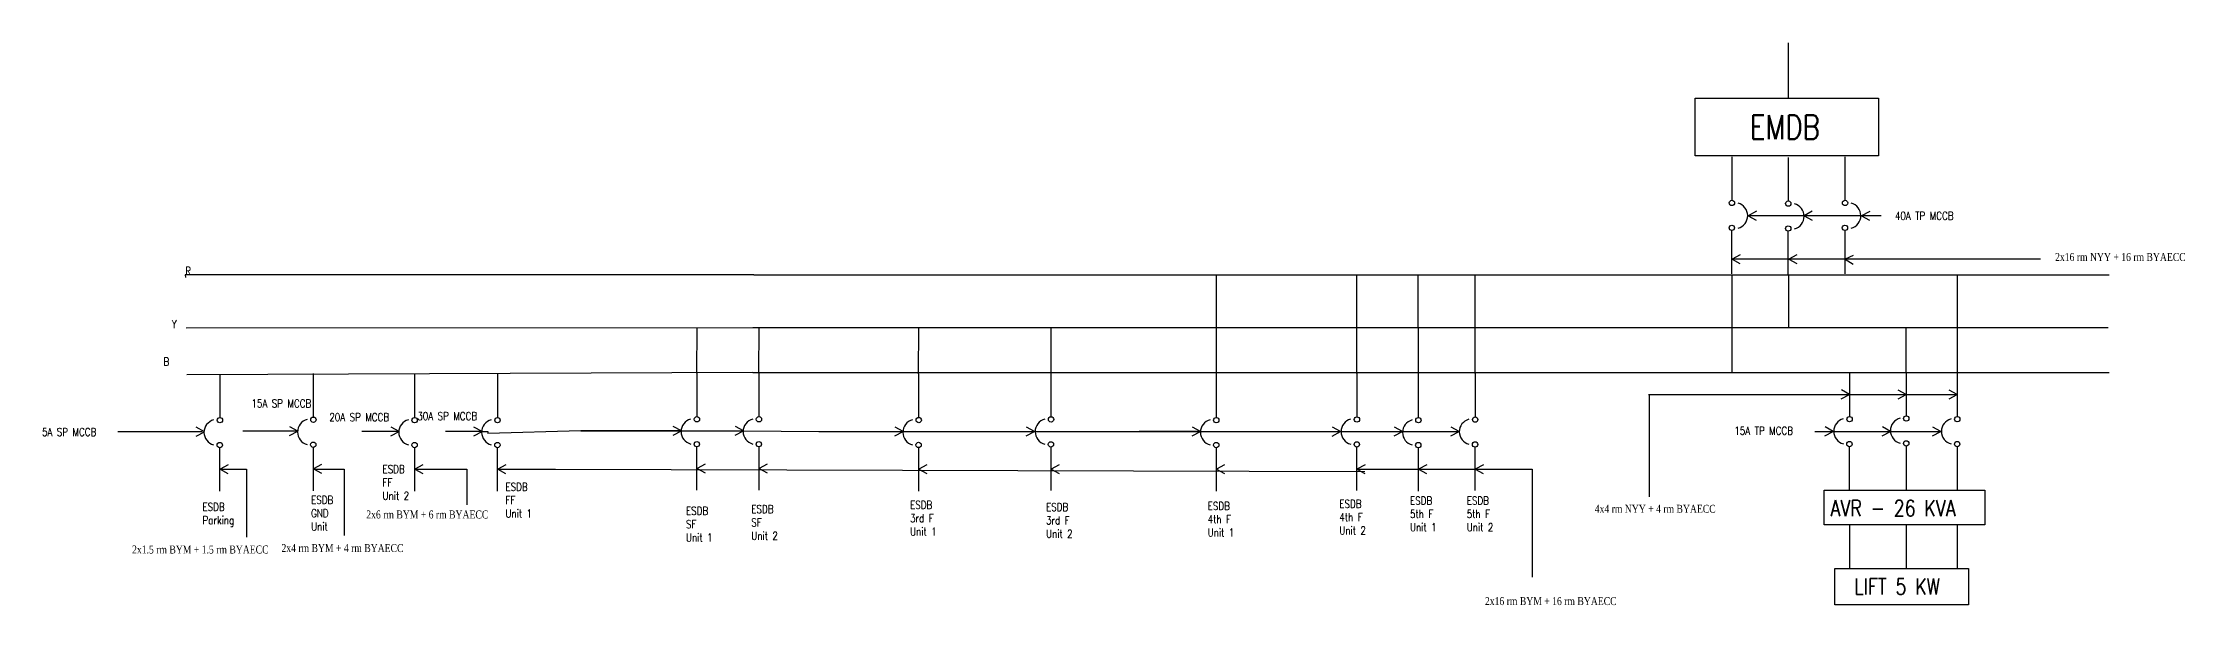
# Model space of a CAD drawing. Header units: inches. Extents: x 4849 to 14405, y -37970 to -930.
# Drawn here: x 7800 to 8603, y -37894 to -37683 of the extents above; entities that cross this region are included whole.
import ezdxf

# ---------------------------------------------------------------- set-up
doc = ezdxf.new("R2010")
doc.units = ezdxf.units.IN
doc.header["$LTSCALE"] = 10
doc.header["$MEASUREMENT"] = 0
doc.layers.add('Diagram', color=134, linetype='Continuous', plot=False)
doc.styles.get("Standard").update_dxf_attribs({"font": 'simplex.shx', "width": 0.8, "height": 3})

msp = doc.modelspace()

# ---------------------------------------------------------------- linework, layer by layer
at = {"layer": 'Diagram', "ltscale": 10}
for p, q in [((8454.58, -37703.79), (8454.58, -37683.05)), ((8433.27, -37725.88), (8433.27, -37742.19)), ((8454.42, -37726.13), (8454.42, -37742.43)), ((8475.7, -37725.88), (8475.7, -37742.19)), ((8442.55, -37746.3), (8439.43, -37747.93)), ((8489.26, -37747.93), (8439.43, -37747.93)), ((8439.43, -37747.93), (8442.48, -37749.57)), ((8463.48, -37746.3), (8460.36, -37747.93)), ((8467.31, -37747.93), (8460.36, -37747.93)), ((8460.36, -37747.93), (8463.41, -37749.56)), ((8484.98, -37746.31), (8481.86, -37747.94)), ((8488.8, -37747.94), (8481.86, -37747.94)), ((8481.86, -37747.94), (8484.9, -37749.57)), ((8433.33, -37769.81), (8433.33, -37753.51)), ((8454.47, -37770.06), (8454.47, -37753.76)), ((8475.75, -37769.82), (8475.75, -37753.51)), ((8436.42, -37762.63), (8433.38, -37764.25)), ((8549.05, -37764.27), (8433.38, -37764.25)), ((8433.38, -37764.25), (8436.34, -37765.89)), ((8457.68, -37762.61), (8454.61, -37764.26)), ((8454.61, -37764.26), (8457.61, -37765.88)), ((8478.83, -37762.86), (8475.75, -37764.27)), ((8475.75, -37764.27), (8478.75, -37766.13)), ((7853.43, -37770.19), (7853.45, -37771.19)), ((8239.97, -37770.08), (8239.97, -37823.67)), ((8292.68, -37807.12), (8292.68, -37770.1)), ((8315.74, -37790.01), (8315.74, -37770.1)), ((8337.04, -37807.19), (8337.04, -37770.2)), ((8433.35, -37770.04), (8433.35, -37806.75)), ((8454.56, -37770.1), (8454.56, -37790.08)), ((8517.87, -37806.71), (8517.87, -37770.13)), ((8045.22, -37807.06), (8045.33, -37790.03)), ((8068.49, -37807.06), (8068.59, -37790.01)), ((8128.39, -37807.35), (8128.42, -37790.01)), ((8177.99, -37790.02), (8177.99, -37823.42)), ((8315.74, -37790.01), (8315.74, -37823.7)), ((8498.67, -37806.75), (8498.67, -37790.01)), ((7866.36, -37807.38), (7866.36, -37823.69)), ((7901.41, -37807.23), (7901.41, -37823.54)), ((7939.39, -37807.36), (7939.39, -37823.67)), ((7970.46, -37807.36), (7970.46, -37823.67)), ((8045.22, -37807.06), (8045.22, -37823.36)), ((8068.49, -37807.06), (8068.49, -37823.36)), ((8128.39, -37807.35), (8128.39, -37823.66)), ((8292.68, -37807.12), (8292.68, -37823.43)), ((8337.02, -37807.15), (8337.02, -37823.46)), ((8477.41, -37807), (8477.41, -37823.3)), ((8498.69, -37806.75), (8498.69, -37823.06)), ((8517.8, -37807.01), (8517.8, -37823.32)), ((8402.11, -37815), (8517.78, -37815.01)), ((8402.26, -37814.95), (8402.26, -37853.48)), ((8474.35, -37816.63), (8477.38, -37815)), ((8477.38, -37815), (8474.42, -37813.36)), ((8495.64, -37816.66), (8498.71, -37815.01)), ((8498.71, -37815.01), (8495.71, -37813.39)), ((8514.75, -37816.64), (8517.78, -37815.01)), ((8517.78, -37815.01), (8514.82, -37813.38)), ((7828.15, -37828.99), (7859.75, -37828.99)), ((7857.47, -37830.64), (7860.59, -37829.01)), ((7860.59, -37829.01), (7857.54, -37827.37)), ((7895.64, -37828.86), (7874.98, -37828.86)), ((7892.52, -37830.49), (7895.64, -37828.86)), ((7895.64, -37828.86), (7892.59, -37827.23)), ((7933.61, -37828.99), (7919.68, -37828.99)), ((7930.5, -37830.62), (7933.61, -37828.99)), ((7933.61, -37828.99), (7930.57, -37827.36)), ((7964.55, -37828.92), (7950.98, -37828.92)), ((7961.56, -37830.62), (7964.68, -37828.99)), ((7964.68, -37828.99), (7961.64, -37827.36)), ((7964.68, -37828.99), (7966.87, -37828.99)), ((7966.87, -37828.99), (7966.89, -37829.7)), ((8001.78, -37828.68), (7966.89, -37829.7)), ((8039.45, -37828.68), (8001.78, -37828.68)), ((8001.78, -37828.68), (8062.72, -37828.68)), ((8036.33, -37830.32), (8039.45, -37828.68)), ((8039.45, -37828.68), (8036.4, -37827.05)), ((8059.6, -37830.32), (8062.72, -37828.68)), ((8062.72, -37828.68), (8059.67, -37827.05)), ((8062.72, -37828.68), (8091.02, -37828.97)), ((8091.02, -37828.97), (8122.61, -37828.97)), ((8091.02, -37828.97), (8162.08, -37828.99)), ((8119.49, -37830.61), (8122.61, -37828.97)), ((8122.61, -37828.97), (8119.56, -37827.34)), ((8152.08, -37828.99), (8172.08, -37828.99)), ((8162.08, -37828.99), (8211.07, -37828.98)), ((8168.77, -37830.62), (8171.89, -37828.99)), ((8171.89, -37828.99), (8168.84, -37827.36)), ((8234.07, -37828.98), (8211.07, -37828.98)), ((8211.07, -37828.98), (8262.83, -37828.98)), ((8230.95, -37830.62), (8234.07, -37828.98)), ((8234.07, -37828.98), (8231.02, -37827.35)), ((8262.83, -37828.98), (8331.11, -37828.98)), ((8279.64, -37829), (8286.58, -37829)), ((8283.46, -37830.63), (8286.58, -37829)), ((8286.58, -37829), (8283.53, -37827.37)), ((8302.91, -37828.99), (8309.86, -37828.99)), ((8306.74, -37830.62), (8309.86, -37828.99)), ((8309.86, -37828.99), (8306.81, -37827.36)), ((8327.99, -37830.61), (8331.11, -37828.98)), ((8331.11, -37828.98), (8328.06, -37827.35)), ((8464.36, -37828.88), (8511.88, -37828.88)), ((8468.18, -37830.51), (8471.3, -37828.88)), ((8471.3, -37828.88), (8468.26, -37827.25)), ((8485.86, -37828.88), (8492.8, -37828.88)), ((8489.69, -37830.51), (8492.8, -37828.88)), ((8492.8, -37828.88), (8489.76, -37827.25)), ((8504.75, -37828.89), (8511.7, -37828.89)), ((8508.58, -37830.53), (8511.7, -37828.89)), ((8511.7, -37828.89), (8508.65, -37827.26)), ((7866.42, -37851.32), (7866.42, -37835.01)), ((7901.47, -37851.17), (7901.47, -37834.86)), ((7939.45, -37851.3), (7939.45, -37834.99)), ((7970.51, -37851.3), (7970.51, -37834.99)), ((8045.28, -37850.99), (8045.28, -37834.69)), ((8068.55, -37850.99), (8068.55, -37834.69)), ((8128.44, -37851.28), (8128.44, -37834.98)), ((8178.05, -37851.04), (8178.05, -37834.74)), ((8240.03, -37851.3), (8240.03, -37834.99)), ((8292.74, -37851.06), (8292.74, -37834.75)), ((8315.8, -37851.33), (8315.8, -37835.02)), ((8337.08, -37851.09), (8337.08, -37834.78)), ((8477.46, -37850.93), (8477.46, -37834.63)), ((8498.74, -37850.69), (8498.74, -37834.38)), ((8517.86, -37850.95), (8517.86, -37834.64)), ((7869.5, -37841.48), (7866.47, -37843.11)), ((7866.47, -37843.11), (7869.43, -37844.75)), ((7866.47, -37843.11), (7876.34, -37843.11)), ((7876.34, -37843.11), (7876.34, -37868.65)), ((7901.47, -37843.02), (7913.02, -37843.02)), ((7904.55, -37841.34), (7901.52, -37842.97)), ((7901.52, -37842.97), (7904.48, -37844.6)), ((7913.02, -37843.02), (7913.02, -37868.03)), ((7942.53, -37841.47), (7939.5, -37843.1)), ((7939.5, -37843.1), (7942.46, -37844.73)), ((7939.5, -37843.1), (7951.98, -37843.1)), ((7951.98, -37843.1), (7959.03, -37843.1)), ((7959.03, -37843.1), (7959.03, -37856.52)), ((7973.6, -37841.47), (7970.56, -37843.1)), ((7970.56, -37843.1), (7973.52, -37844.73)), ((7970.56, -37843.1), (7992.21, -37843.1)), ((7992.21, -37843.1), (8295.73, -37843.9)), ((8048.36, -37841.16), (8045.33, -37842.79)), ((8045.33, -37842.79), (8048.29, -37844.43)), ((8071.63, -37841.16), (8068.6, -37842.79)), ((8068.6, -37842.79), (8071.56, -37844.43)), ((8131.52, -37841.45), (8128.49, -37843.08)), ((8128.49, -37843.08), (8131.45, -37844.72)), ((8181.12, -37841.44), (8178.04, -37843.09)), ((8178.04, -37843.09), (8181.04, -37844.71)), ((8243.11, -37841.47), (8240.08, -37843.1)), ((8240.08, -37843.1), (8243.04, -37844.73)), ((8295.8, -37841.45), (8292.74, -37843.1)), ((8292.74, -37843.1), (8295.73, -37844.72)), ((8292.74, -37843.1), (8358.43, -37843.1)), ((8318.88, -37841.5), (8315.8, -37843.1)), ((8315.8, -37843.1), (8318.81, -37844.76)), ((8340.14, -37841.48), (8337.07, -37843.1)), ((8337.07, -37843.1), (8340.07, -37844.75)), ((8358.43, -37843.11), (8358.43, -37883.57)), ((8477.53, -37880.37), (8477.53, -37864.06)), ((8498.81, -37880.13), (8498.81, -37863.82)), ((8517.92, -37880.38), (8517.92, -37864.08))]:
    msp.add_line(p, q, dxfattribs=at)
at = {"layer": 'Diagram', "color": 1, "ltscale": 10}
for q in [(7853.43, -37770.19), (8574.72, -37770.1)]:
    msp.add_line((8066.56, -37770.1), q, dxfattribs=at)
at = {"layer": 'Diagram', "color": 2, "ltscale": 10}
for p, q in [((8066.17, -37790.01), (7853.76, -37790.2)), ((8574.44, -37790.01), (8066.17, -37790.01))]:
    msp.add_line(p, q, dxfattribs=at)
at = {"layer": 'Diagram', "color": 5, "ltscale": 10}
for q in [(7854.05, -37807.61), (8574.77, -37806.74)]:
    msp.add_line((8066.19, -37806.74), q, dxfattribs=at)
at = {"layer": 'Diagram', "ltscale": 10}
for points in [[(8419.55, -37703.81), (8488.24, -37703.81), (8488.24, -37725.53), (8419.55, -37725.53)], [(8467.93, -37850.92), (8528.14, -37850.92), (8528.14, -37863.95), (8467.93, -37863.95)], [(8471.95, -37880.4), (8522, -37880.4), (8522, -37893.96), (8471.95, -37893.96)]]:
    msp.add_lwpolyline(points, close=True, dxfattribs=at)
for centre in [(8433.33, -37743.16), (8454.48, -37743.41), (8475.76, -37743.17), (8433.29, -37752.51), (8454.44, -37752.76), (8475.72, -37752.51), (7866.4, -37824.69), (7901.45, -37824.54), (7939.42, -37824.67), (7970.49, -37824.67), (8045.26, -37824.36), (8068.53, -37824.36), (8128.42, -37824.65), (8178.03, -37824.41), (8240.01, -37824.67), (8292.72, -37824.43), (8315.77, -37824.7), (8337.06, -37824.46), (8477.44, -37824.3), (8498.72, -37824.06), (8517.84, -37824.32), (7866.36, -37834.03), (7901.41, -37833.89), (7939.39, -37834.02), (7970.45, -37834.02), (8045.22, -37833.71), (8068.49, -37833.71), (8128.38, -37834), (8177.99, -37833.76), (8239.97, -37834.02), (8292.68, -37833.77), (8315.74, -37834.05), (8337.02, -37833.8), (8477.4, -37833.65), (8498.68, -37833.41), (8517.8, -37833.67)]:
    msp.add_circle(centre, 1, dxfattribs=at)
for centre, start, end in [((8434.39, -37747.92), 284.9365, 75.37207), ((8455.54, -37748.17), 284.9365, 75.37207), ((8476.82, -37747.92), 284.9365, 75.37207), ((7865.29, -37829.28), 104.9365, 255.37207), ((7900.35, -37829.13), 104.9365, 255.37207), ((7938.32, -37829.26), 104.9365, 255.37207), ((7969.39, -37829.26), 104.9365, 255.37207), ((8044.16, -37828.95), 104.9365, 255.37207), ((8067.43, -37828.95), 104.9365, 255.37207), ((8127.32, -37829.24), 104.9365, 255.37207), ((8176.93, -37829), 104.9365, 255.37207), ((8238.91, -37829.26), 104.9365, 255.37207), ((8291.62, -37829.02), 104.9365, 255.37207), ((8314.67, -37829.29), 104.9365, 255.37207), ((8335.96, -37829.05), 104.9365, 255.37207), ((8476.34, -37828.89), 104.9365, 255.37207), ((8497.62, -37828.65), 104.9365, 255.37207), ((8516.73, -37828.91), 104.9365, 255.37207)]:
    msp.add_arc(centre, 4.85, start, end, dxfattribs=at)

# ---------------------------------------------------------------- texts
at = {"layer": 'Diagram', "ltscale": 10, "attachment_point": 1}
for s, insert, char_height, width in [('EMDB', (8440.11, -37710.16), 9, 27.5013), ('R', (7853.43, -37767.19), 3, 12.4447), ('Y', (7848.35, -37787.2), 3, 12.4447), ('B', (7845.25, -37801.21), 3, 12.4447), ('ESDB FF\\PUnit 2', (7927.38, -37841.57), 3, 10.6456), ('ESDB FF\\PUnit 1', (7973.47, -37848.22), 3, 10.6456), ('ESDB Parking', (7859.86, -37855.74), 3, 6.7472), ('ESDB GND Unit', (7900.59, -37853.13), 3, 6.7472), ('ESDB SF\\PUnit 2', (8065.64, -37856.58), 3, 11.9377), ('ESDB 3rd F\\PUnit 1', (8125.17, -37854.99), 3, 11.9377), ('ESDB 3rd F\\PUnit 2', (8176.15, -37855.79), 3, 11.9377), ('ESDB 4th F\\PUnit 1', (8236.76, -37855.39), 3, 11.9377), ('ESDB 4th F\\PUnit 2', (8286.12, -37854.59), 3, 11.9377), ('ESDB \\P5th F\\PUnit 1', (8312.62, -37853.39), 3, 11.9377), ('ESDB 5th F\\PUnit 2', (8333.89, -37853.39), 3, 11.9377), ('AVR - 26 KVA', (8470.33, -37854.72), 6, 56.1525), ('ESDB SF\\PUnit 1', (8041.15, -37857.22), 3, 10.6456), ('LIFT 5 KW', (8479.23, -37884.15), 6, 49.2669)]:
    msp.add_mtext(s, dxfattribs=dict(at, insert=insert, char_height=char_height, width=width))
at = {"layer": 'Diagram', "color": 1, "ltscale": 10, "char_height": 3, "attachment_point": 1}
for s, insert, width in [('40A TP MCCB', (8494.42, -37746.47), 26.5043), ('{\\fTimes New Roman|b0|i0|c0|p18;2x16 rm NYY + 16 rm BYAECC}', (8554.5, -37761.95), 55.9028), ('15A SP MCCB', (7878.23, -37816.91), 26.5043), ('20A SP MCCB', (7907.43, -37822.06), 26.5043), ('30A SP MCCB', (7940.42, -37821.67), 26.5043), ('5A SP MCCB', (7799.71, -37827.64), 26.5043), ('15A TP MCCB', (8434.23, -37827.13), 26.5043), ('{\\fTimes New Roman|b0|i0|c0|p18;4x4 rm NYY + 4 rm BYAECC}', (8381.91, -37856.46), 55.9028), ('{\\fTimes New Roman|b0|i0|c0|p18;2x6 rm BYM + 6 rm BYAECC}', (7921.29, -37858.58), 55.9028), ('{\\fTimes New Roman|b0|i0|c0|p18;2x1.5 rm BYM + 1.5 rm BYAECC}', (7833.47, -37871.73), 55.9028), ('{\\fTimes New Roman|b0|i0|c0|p18;2x4 rm BYM + 4 rm BYAECC}', (7889.49, -37871.19), 55.9028), ('{\\fTimes New Roman|b0|i0|c0|p18;2x16 rm BYM + 16 rm BYAECC}', (8340.72, -37891.09), 55.9028)]:
    msp.add_mtext(s, dxfattribs=dict(at, insert=insert, width=width))

doc.saveas('drawing.dxf')
